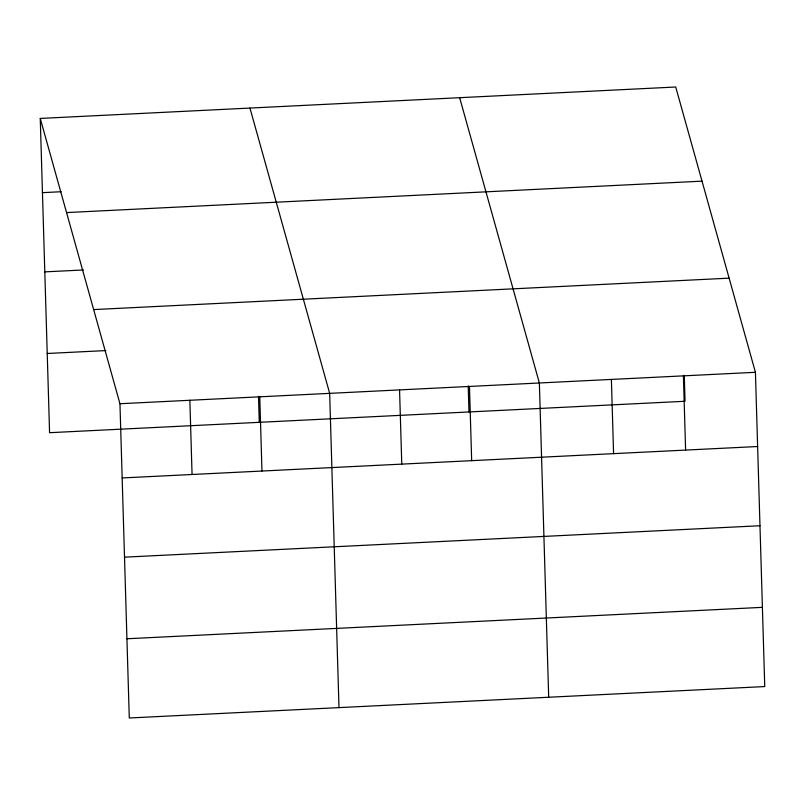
<?xml version="1.0" encoding="UTF-8"?>
<svg xmlns="http://www.w3.org/2000/svg" width="805" height="805" viewBox="0 0 805 805"><rect width="100%" height="100%" fill="white"/><g stroke="black" fill="none" stroke-linecap="round" stroke-linejoin="round"><path stroke-width="1.21" d="M40.25 118.436L675.717 87.01L755.422 372.302L764.75 686.564L129.283 717.99L119.955 403.728L40.25 118.436L49.578 432.698L685.045 401.272L684.27 375.281M42.454 192.657L61.18 191.731M66.553 212.58L702.02 181.155M44.808 271.869L83.499 269.957M93.652 309.583L729.119 278.158M47.223 353.486L105.898 350.577M119.955 403.728L755.422 372.302M122.159 477.949L757.626 446.523M124.513 557.161L759.98 525.735M126.938 638.768L762.395 607.342M459.655 97.697L539.37 382.989L548.688 697.241M249.953 108.071L329.668 393.353L338.986 707.615M683.405 375.865L685.608 450.076M611.387 379.427L613.591 453.638M469.466 386.44L471.67 460.661M468.208 385.967L468.983 411.959M399.562 389.902L401.765 464.113M259.763 396.815L261.967 471.026M258.506 396.332L259.28 422.323M189.859 400.276L192.063 474.487"/></g></svg>
